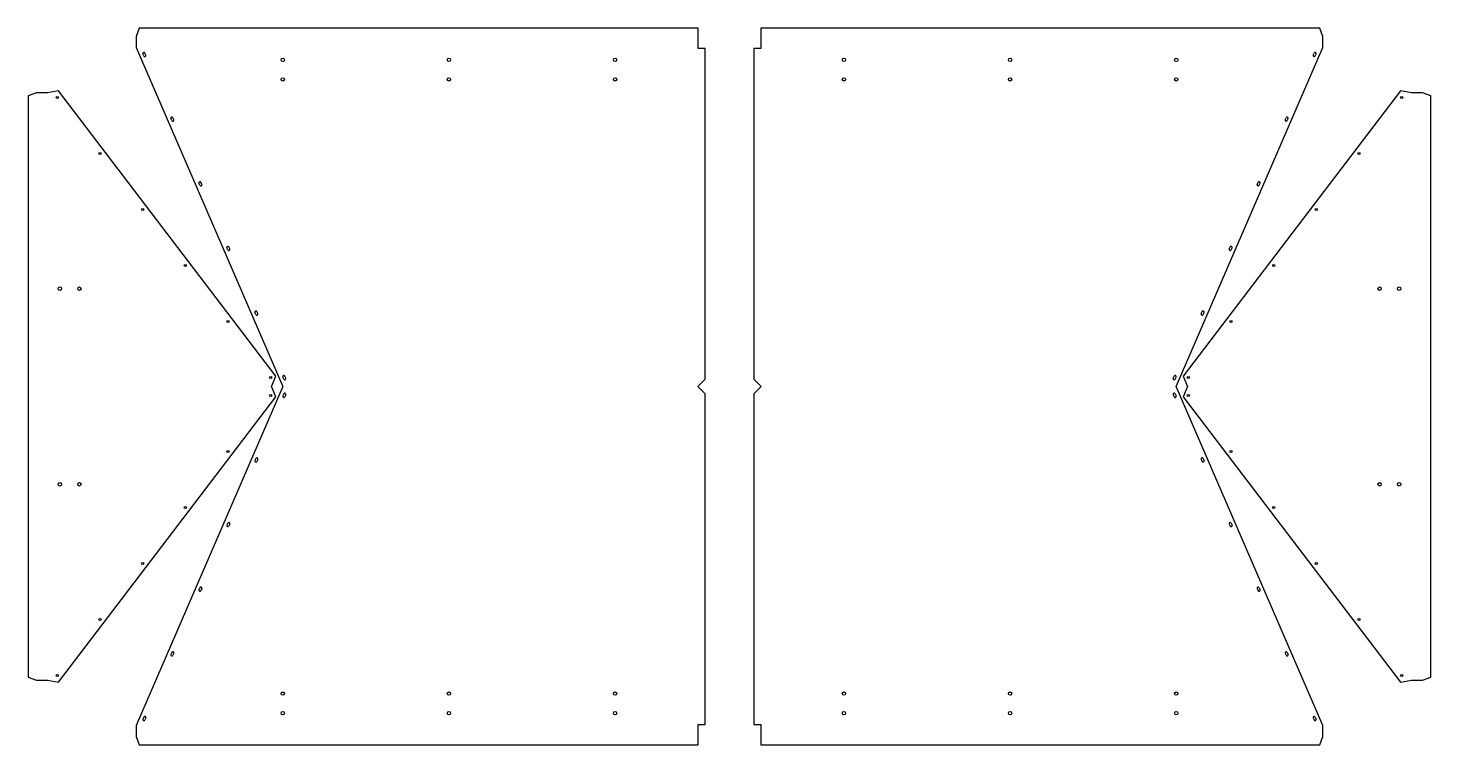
# Model space of a CAD drawing. Header units: millimetres. Extents: x -221 to 2649, y -733 to 733.
import ezdxf

# ---------------------------------------------------------------- set-up
doc = ezdxf.new("R2010")
doc.units = ezdxf.units.MM

msp = doc.modelspace()

# ---------------------------------------------------------------- linework, layer by layer
for p, q in [((6, 732.8243), (0, 715.8243)), ((1150, 732.8243), (6, 732.8243)), ((1150, 690.8243), (1150, 732.8243)), ((1278, 732.8243), (1278, 690.8243)), ((2422, 732.8243), (1278, 732.8243)), ((2428, 715.8243), (2422, 732.8243)), ((0, 715.8243), (0, 692.8243)), ((0, 692.8243), (300.1869, 0)), ((1164, 690.8243), (1150, 690.8243)), ((1164, 15), (1164, 690.8243)), ((1278, 690.8243), (1264, 690.8243)), ((1264, 690.8243), (1264, 15)), ((2127.8131, 0), (2428, 692.8243)), ((2428, 692.8243), (2428, 715.8243)), ((15.8321, 675.7778), (14.0431, 679.9069)), ((19.9612, 677.5669), (18.1721, 681.696)), ((2408.0388, 677.5669), (2409.8279, 681.696)), ((2412.1679, 675.7778), (2413.9569, 679.9069)), ((-158.854, 604.2781), (-181.0255, 600.3687)), ((285.8039, 21.2755), (-158.854, 604.2781)), ((2586.854, 604.2781), (2142.1961, 21.2755)), ((2609.0255, 600.3687), (2586.854, 604.2781)), ((-204.0255, 600.3687), (-221.0255, 594.3687)), ((-221.0255, 594.3687), (-221.0255, -594.3687)), ((-181.0255, 600.3687), (-204.0255, 600.3687)), ((2632.0255, 600.3687), (2609.0255, 600.3687)), ((2649.0255, 594.3687), (2632.0255, 600.3687)), ((2649.0255, -594.3687), (2649.0255, 594.3687)), ((73.0816, 543.6473), (71.2926, 547.7763)), ((77.2107, 545.4363), (75.4217, 549.5654)), ((2350.7893, 545.4363), (2352.5783, 549.5654)), ((2354.9184, 543.6473), (2356.7074, 547.7763)), ((130.3312, 411.5167), (128.5421, 415.6458)), ((134.4603, 413.3057), (132.6712, 417.4348)), ((2293.5397, 413.3057), (2295.3288, 417.4348)), ((2297.6688, 411.5167), (2299.4579, 415.6458)), ((187.5807, 279.3861), (185.7917, 283.5152)), ((191.7098, 281.1751), (189.9207, 285.3042)), ((2236.2902, 281.1751), (2238.0793, 285.3042)), ((2240.4193, 279.3861), (2242.2083, 283.5152)), ((244.8303, 147.2555), (243.0412, 151.3846)), ((248.9593, 149.0446), (247.1703, 153.1736)), ((2179.0407, 149.0446), (2180.8297, 153.1736)), ((2183.1697, 147.2555), (2184.9588, 151.3846)), ((300.1869, 0), (0, -692.8243)), ((276.8775, 0), (285.8039, 21.2755)), ((285.8039, -21.2755), (276.8775, 0)), ((302.0798, 15.1249), (300.2907, 19.254)), ((306.2089, 16.914), (304.4198, 21.0431)), ((1149, 0), (1164, 15)), ((1164, -15), (1149, 0)), ((1264, 15), (1279, 0)), ((1279, 0), (1264, -15)), ((2121.7911, 16.914), (2123.5802, 21.0431)), ((2125.9202, 15.1249), (2127.7093, 19.254)), ((2428, -692.8243), (2127.8131, 0)), ((2142.1961, 21.2755), (2151.1225, 0)), ((2151.1225, 0), (2142.1961, -21.2755)), ((-158.854, -604.2781), (285.8039, -21.2755)), ((302.0798, -15.1249), (300.2907, -19.254)), ((306.2089, -16.914), (304.4198, -21.0431)), ((1164, -690.8243), (1164, -15)), ((1264, -15), (1264, -690.8243)), ((2121.7911, -16.914), (2123.5802, -21.0431)), ((2125.9202, -15.1249), (2127.7093, -19.254)), ((2142.1961, -21.2755), (2586.854, -604.2781)), ((244.8303, -147.2555), (243.0412, -151.3846)), ((248.9593, -149.0446), (247.1703, -153.1736)), ((2179.0407, -149.0446), (2180.8297, -153.1736)), ((2183.1697, -147.2555), (2184.9588, -151.3846)), ((187.5807, -279.3861), (185.7917, -283.5152)), ((191.7098, -281.1751), (189.9207, -285.3042)), ((2236.2902, -281.1751), (2238.0793, -285.3042)), ((2240.4193, -279.3861), (2242.2083, -283.5152)), ((130.3312, -411.5167), (128.5421, -415.6458)), ((134.4603, -413.3057), (132.6712, -417.4348)), ((2293.5397, -413.3057), (2295.3288, -417.4348)), ((2297.6688, -411.5167), (2299.4579, -415.6458)), ((73.0816, -543.6473), (71.2926, -547.7763)), ((2354.9184, -543.6473), (2356.7074, -547.7763)), ((77.2107, -545.4363), (75.4217, -549.5654)), ((2350.7893, -545.4363), (2352.5783, -549.5654)), ((-221.0255, -594.3687), (-204.0255, -600.3687)), ((-204.0255, -600.3687), (-181.0255, -600.3687)), ((-181.0255, -600.3687), (-158.854, -604.2781)), ((2586.854, -604.2781), (2609.0255, -600.3687)), ((2609.0255, -600.3687), (2632.0255, -600.3687)), ((2632.0255, -600.3687), (2649.0255, -594.3687)), ((15.8321, -675.7778), (14.0431, -679.9069)), ((19.9612, -677.5669), (18.1721, -681.696)), ((2408.0388, -677.5669), (2409.8279, -681.696)), ((2412.1679, -675.7778), (2413.9569, -679.9069)), ((0, -692.8243), (0, -715.8243)), ((0, -715.8243), (6, -732.8243)), ((1150, -732.8243), (1150, -690.8243)), ((1150, -690.8243), (1164, -690.8243)), ((1264, -690.8243), (1278, -690.8243)), ((1278, -690.8243), (1278, -732.8243)), ((2422, -732.8243), (2428, -715.8243)), ((2428, -715.8243), (2428, -692.8243)), ((6, -732.8243), (1150, -732.8243)), ((1278, -732.8243), (2422, -732.8243))]:
    msp.add_line(p, q)
for centre, radius in [((300, 667.8243), 3.5), ((640, 667.8243), 3.5), ((980, 667.8243), 3.5), ((1448, 667.8243), 3.5), ((1788, 667.8243), 3.5), ((2128, 667.8243), 3.5), ((300, 627.8243), 3.5), ((640, 627.8243), 3.5), ((980, 627.8243), 3.5), ((1448, 627.8243), 3.5), ((1788, 627.8243), 3.5), ((2128, 627.8243), 3.5), ((-161.136, 590.7805), 2.25), ((2589.136, 590.7805), 2.25), ((-73.8079, 476.2824), 2.25), ((2501.8079, 476.2824), 2.25), ((13.5201, 361.7843), 2.25), ((2414.4799, 361.7843), 2.25), ((100.8482, 247.2862), 2.25), ((2327.1518, 247.2862), 2.25), ((-156.0255, 200), 3.5), ((-116.0255, 200), 3.5), ((2544.0255, 200), 3.5), ((2584.0255, 200), 3.5), ((188.1762, 132.7881), 2.25), ((2239.8238, 132.7881), 2.25), ((275.5043, 18.2901), 2.25), ((2152.4957, 18.2901), 2.25), ((275.5043, -18.2901), 2.25), ((2152.4957, -18.2901), 2.25), ((188.1762, -132.7881), 2.25), ((2239.8238, -132.7881), 2.25), ((-156.0255, -200), 3.5), ((-116.0255, -200), 3.5), ((2544.0255, -200), 3.5), ((2584.0255, -200), 3.5), ((100.8482, -247.2862), 2.25), ((2327.1518, -247.2862), 2.25), ((13.5201, -361.7843), 2.25), ((2414.4799, -361.7843), 2.25), ((-73.8079, -476.2824), 2.25), ((2501.8079, -476.2824), 2.25), ((-161.136, -590.7805), 2.25), ((2589.136, -590.7805), 2.25), ((300, -627.8243), 3.5), ((640, -627.8243), 3.5), ((980, -627.8243), 3.5), ((1448, -627.8243), 3.5), ((1788, -627.8243), 3.5), ((2128, -627.8243), 3.5), ((300, -667.8243), 3.5), ((640, -667.8243), 3.5), ((980, -667.8243), 3.5), ((1448, -667.8243), 3.5), ((1788, -667.8243), 3.5), ((2128, -667.8243), 3.5)]:
    msp.add_circle(centre, radius)
for centre, start, end in [((16.1076, 680.8014), 23.4261, 203.4261), ((17.8966, 676.6724), 203.4261, 23.4261), ((2410.1034, 676.6724), 156.5739, 336.5739), ((2411.8924, 680.8014), 336.5739, 156.5739), ((73.3571, 548.6709), 23.4261, 203.4261), ((75.1462, 544.5418), 203.4261, 23.4261), ((2352.8538, 544.5418), 156.5739, 336.5739), ((2354.6429, 548.6709), 336.5739, 156.5739), ((130.6067, 416.5403), 23.4261, 203.4261), ((132.3957, 412.4112), 203.4261, 23.4261), ((2295.6043, 412.4112), 156.5739, 336.5739), ((2297.3933, 416.5403), 336.5739, 156.5739), ((187.8562, 284.4097), 23.4261, 203.4261), ((189.6453, 280.2806), 203.4261, 23.4261), ((2238.3547, 280.2806), 156.5739, 336.5739), ((2240.1438, 284.4097), 336.5739, 156.5739), ((245.1057, 152.2791), 23.4261, 203.4261), ((246.8948, 148.15), 203.4261, 23.4261), ((2181.1052, 148.15), 156.5739, 336.5739), ((2182.8943, 152.2791), 336.5739, 156.5739), ((302.3553, 20.1485), 23.4261, 203.4261), ((304.1443, 16.0195), 203.4261, 23.4261), ((2123.8557, 16.0195), 156.5739, 336.5739), ((2125.6447, 20.1485), 336.5739, 156.5739), ((302.3553, -20.1485), 156.5739, 336.5739), ((304.1443, -16.0195), 336.5739, 156.5739), ((2123.8557, -16.0195), 23.4261, 203.4261), ((2125.6447, -20.1485), 203.4261, 23.4261), ((245.1057, -152.2791), 156.5739, 336.5739), ((246.8948, -148.15), 336.5739, 156.5739), ((2181.1052, -148.15), 23.4261, 203.4261), ((2182.8943, -152.2791), 203.4261, 23.4261), ((187.8562, -284.4097), 156.5739, 336.5739), ((189.6453, -280.2806), 336.5739, 156.5739), ((2238.3547, -280.2806), 23.4261, 203.4261), ((2240.1438, -284.4097), 203.4261, 23.4261), ((130.6067, -416.5403), 156.5739, 336.5739), ((132.3957, -412.4112), 336.5739, 156.5739), ((2295.6043, -412.4112), 23.4261, 203.4261), ((2297.3933, -416.5403), 203.4261, 23.4261), ((75.1462, -544.5418), 336.5739, 156.5739), ((2352.8538, -544.5418), 23.4261, 203.4261), ((73.3571, -548.6709), 156.5739, 336.5739), ((2354.6429, -548.6709), 203.4261, 23.4261), ((16.1076, -680.8014), 156.5739, 336.5739), ((17.8966, -676.6724), 336.5739, 156.5739), ((2410.1034, -676.6724), 23.4261, 203.4261), ((2411.8924, -680.8014), 203.4261, 23.4261)]:
    msp.add_arc(centre, 2.25, start, end)

doc.saveas('drawing.dxf')
